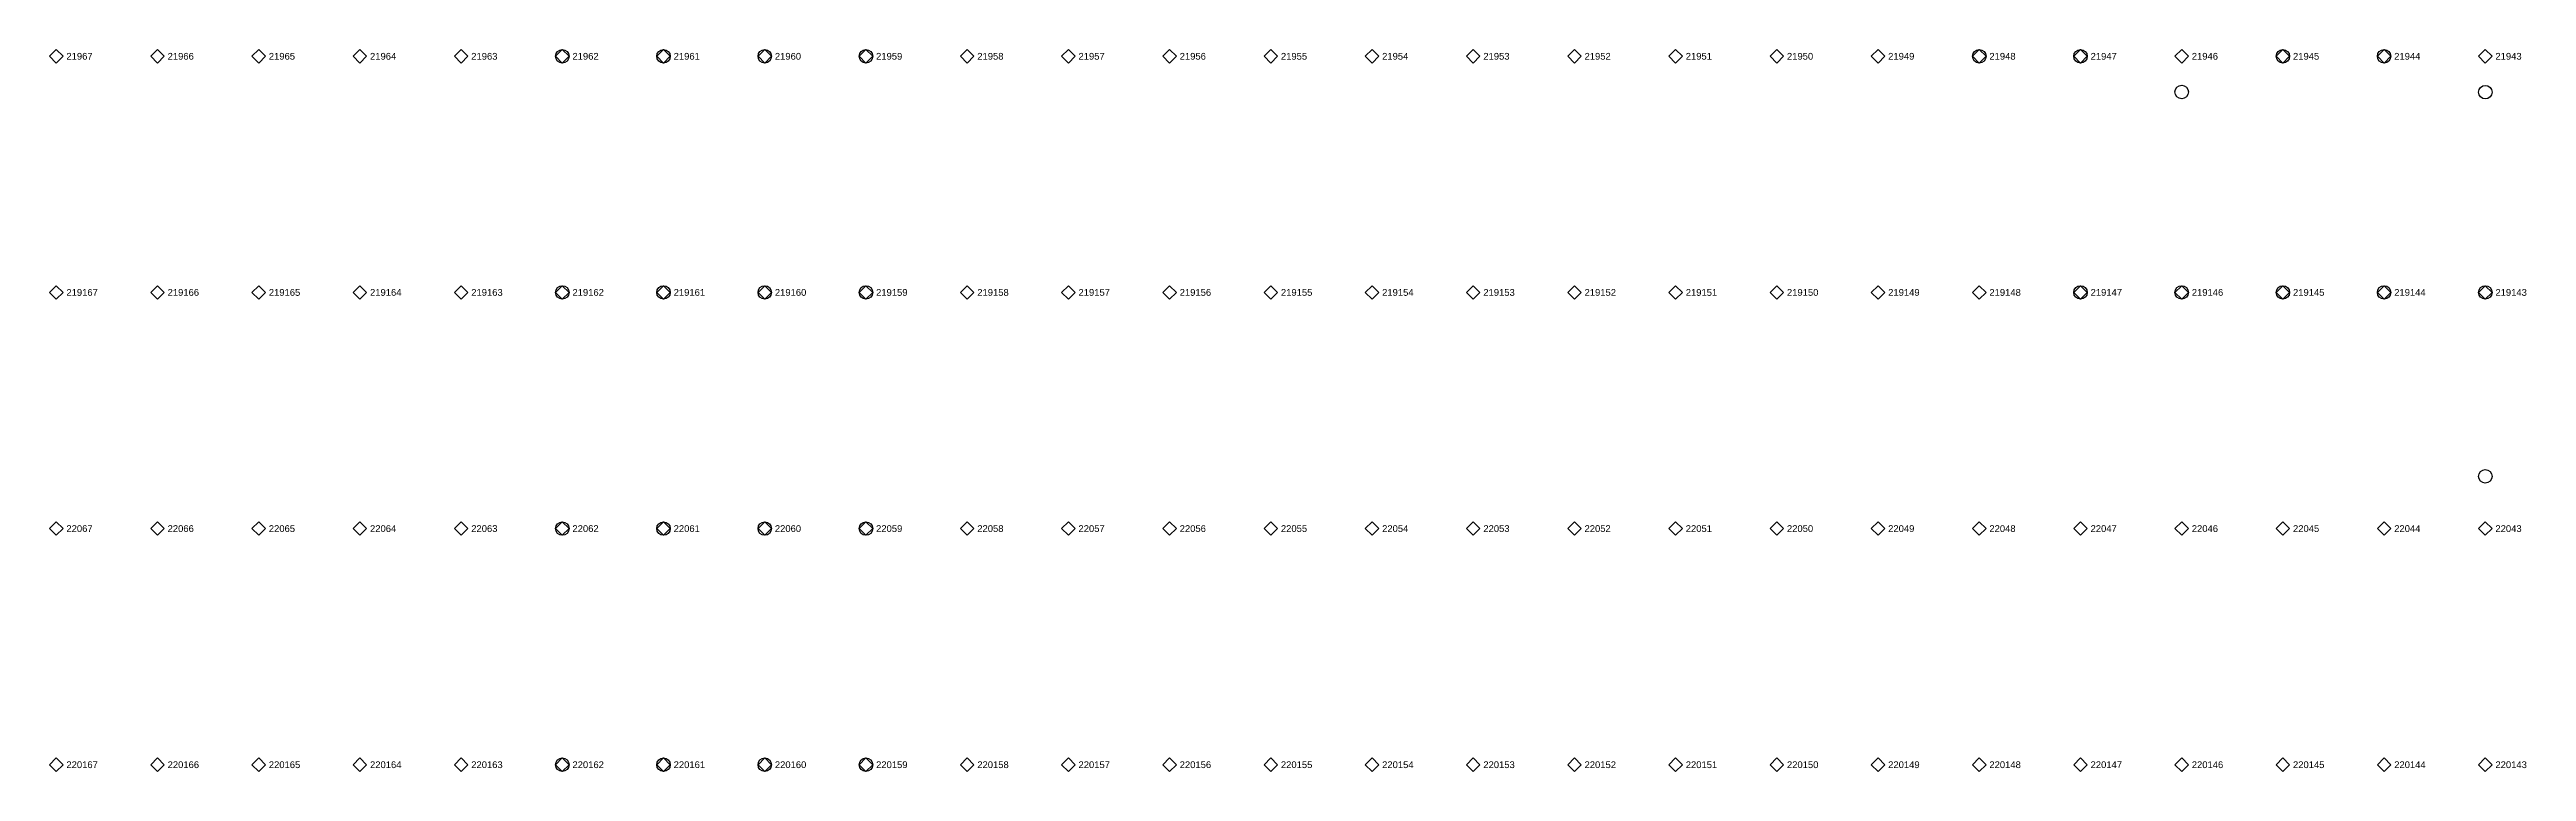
# Model space of a CAD drawing. Extents: x -5 to 376, y -217 to 241.
# Drawn here: x 91.5 to 184.7, y -139.4 to -112.2 of the extents above; entities that cross this region are included whole.
import ezdxf

# ---------------------------------------------------------------- set-up
doc = ezdxf.new("R2010")
doc.units = 0
for name, color, linetype in [('FIXTURE_INTERFACE_PIN', 4, 'CONTINUOUS'), ('GROUND_INTERFACE_PIN', 6, 'CONTINUOUS'), ('TESTER_INTERFACE_PIN', 144, 'CONTINUOUS'), ('TESTER_INTERFACE_PIN_LABEL', 144, 'CONTINUOUS')]:
    doc.layers.add(name, color=color, linetype=linetype)
doc.styles.get("Standard").update_dxf_attribs({"font": 'arial.ttf'})

msp = doc.modelspace()

# ---------------------------------------------------------------- linework, layer by layer
at = {"layer": 'FIXTURE_INTERFACE_PIN'}
for centre in [(110.77194, -112.4585), (114.58194, -112.4585), (164.11194, -112.4585), (167.92194, -112.4585), (175.54194, -112.4585), (179.35194, -112.4585), (171.73194, -113.80216), (183.16194, -113.80978), (110.77194, -121.3485), (114.58194, -121.3485), (167.92194, -121.3485), (171.73194, -121.3485), (175.54194, -121.3485), (179.35194, -121.3485), (183.16194, -121.3485), (183.16194, -128.27254), (110.77194, -130.2385), (114.58194, -130.2385), (110.77194, -139.1285), (114.58194, -139.1285)]:
    msp.add_circle(centre, 0.254, dxfattribs=at)
at = {"layer": 'GROUND_INTERFACE_PIN'}
for centre in [(118.39194, -112.4585), (122.20194, -112.4585), (118.39194, -121.3485), (122.20194, -121.3485), (118.39194, -130.2385), (122.20194, -130.2385), (118.39194, -139.1285), (122.20194, -139.1285)]:
    msp.add_circle(centre, 0.254, dxfattribs=at)
at = {"layer": 'TESTER_INTERFACE_PIN'}
for p, q in [((91.72194, -112.2045), (91.46794, -112.4585)), ((91.46794, -112.4585), (91.72194, -112.7125)), ((91.97594, -112.4585), (91.72194, -112.2045)), ((91.72194, -112.7125), (91.97594, -112.4585)), ((95.53194, -112.2045), (95.27794, -112.4585)), ((95.27794, -112.4585), (95.53194, -112.7125)), ((95.78594, -112.4585), (95.53194, -112.2045)), ((95.53194, -112.7125), (95.78594, -112.4585)), ((99.34194, -112.2045), (99.08794, -112.4585)), ((99.08794, -112.4585), (99.34194, -112.7125)), ((99.59594, -112.4585), (99.34194, -112.2045)), ((99.34194, -112.7125), (99.59594, -112.4585)), ((103.15194, -112.2045), (102.89794, -112.4585)), ((102.89794, -112.4585), (103.15194, -112.7125)), ((103.40594, -112.4585), (103.15194, -112.2045)), ((103.15194, -112.7125), (103.40594, -112.4585)), ((106.96194, -112.2045), (106.70794, -112.4585)), ((106.70794, -112.4585), (106.96194, -112.7125)), ((107.21594, -112.4585), (106.96194, -112.2045)), ((106.96194, -112.7125), (107.21594, -112.4585)), ((110.77194, -112.2045), (110.51794, -112.4585)), ((110.51794, -112.4585), (110.77194, -112.7125)), ((111.02594, -112.4585), (110.77194, -112.2045)), ((110.77194, -112.7125), (111.02594, -112.4585)), ((114.58194, -112.2045), (114.32794, -112.4585)), ((114.32794, -112.4585), (114.58194, -112.7125)), ((114.83594, -112.4585), (114.58194, -112.2045)), ((114.58194, -112.7125), (114.83594, -112.4585)), ((118.39194, -112.2045), (118.13794, -112.4585)), ((118.13794, -112.4585), (118.39194, -112.7125)), ((118.64594, -112.4585), (118.39194, -112.2045)), ((118.39194, -112.7125), (118.64594, -112.4585)), ((122.20194, -112.2045), (121.94794, -112.4585)), ((121.94794, -112.4585), (122.20194, -112.7125)), ((122.45594, -112.4585), (122.20194, -112.2045)), ((122.20194, -112.7125), (122.45594, -112.4585)), ((126.01194, -112.2045), (125.75794, -112.4585)), ((125.75794, -112.4585), (126.01194, -112.7125)), ((126.26594, -112.4585), (126.01194, -112.2045)), ((126.01194, -112.7125), (126.26594, -112.4585)), ((129.82194, -112.2045), (129.56794, -112.4585)), ((129.56794, -112.4585), (129.82194, -112.7125)), ((130.07594, -112.4585), (129.82194, -112.2045)), ((129.82194, -112.7125), (130.07594, -112.4585)), ((133.63194, -112.2045), (133.37794, -112.4585)), ((133.37794, -112.4585), (133.63194, -112.7125)), ((133.88594, -112.4585), (133.63194, -112.2045)), ((133.63194, -112.7125), (133.88594, -112.4585)), ((137.44194, -112.2045), (137.18794, -112.4585)), ((137.18794, -112.4585), (137.44194, -112.7125)), ((137.69594, -112.4585), (137.44194, -112.2045)), ((137.44194, -112.7125), (137.69594, -112.4585)), ((141.25194, -112.2045), (140.99794, -112.4585)), ((140.99794, -112.4585), (141.25194, -112.7125)), ((141.50594, -112.4585), (141.25194, -112.2045)), ((141.25194, -112.7125), (141.50594, -112.4585)), ((145.06194, -112.2045), (144.80794, -112.4585)), ((144.80794, -112.4585), (145.06194, -112.7125)), ((145.31594, -112.4585), (145.06194, -112.2045)), ((145.06194, -112.7125), (145.31594, -112.4585)), ((148.87194, -112.2045), (148.61794, -112.4585)), ((148.61794, -112.4585), (148.87194, -112.7125)), ((149.12594, -112.4585), (148.87194, -112.2045)), ((148.87194, -112.7125), (149.12594, -112.4585)), ((152.68194, -112.2045), (152.42794, -112.4585)), ((152.42794, -112.4585), (152.68194, -112.7125)), ((152.93594, -112.4585), (152.68194, -112.2045)), ((152.68194, -112.7125), (152.93594, -112.4585)), ((156.49194, -112.2045), (156.23794, -112.4585)), ((156.23794, -112.4585), (156.49194, -112.7125)), ((156.74594, -112.4585), (156.49194, -112.2045)), ((156.49194, -112.7125), (156.74594, -112.4585)), ((160.30194, -112.2045), (160.04794, -112.4585)), ((160.04794, -112.4585), (160.30194, -112.7125)), ((160.55594, -112.4585), (160.30194, -112.2045)), ((160.30194, -112.7125), (160.55594, -112.4585)), ((164.11194, -112.2045), (163.85794, -112.4585)), ((163.85794, -112.4585), (164.11194, -112.7125)), ((164.36594, -112.4585), (164.11194, -112.2045)), ((164.11194, -112.7125), (164.36594, -112.4585)), ((167.92194, -112.2045), (167.66794, -112.4585)), ((167.66794, -112.4585), (167.92194, -112.7125)), ((168.17594, -112.4585), (167.92194, -112.2045)), ((167.92194, -112.7125), (168.17594, -112.4585)), ((171.73194, -112.2045), (171.47794, -112.4585)), ((171.47794, -112.4585), (171.73194, -112.7125)), ((171.98594, -112.4585), (171.73194, -112.2045)), ((171.73194, -112.7125), (171.98594, -112.4585)), ((175.54194, -112.2045), (175.28794, -112.4585)), ((175.28794, -112.4585), (175.54194, -112.7125)), ((175.79594, -112.4585), (175.54194, -112.2045)), ((175.54194, -112.7125), (175.79594, -112.4585)), ((179.35194, -112.2045), (179.09794, -112.4585)), ((179.09794, -112.4585), (179.35194, -112.7125)), ((179.60594, -112.4585), (179.35194, -112.2045)), ((179.35194, -112.7125), (179.60594, -112.4585)), ((183.16194, -112.2045), (182.90794, -112.4585)), ((182.90794, -112.4585), (183.16194, -112.7125)), ((183.41594, -112.4585), (183.16194, -112.2045)), ((183.16194, -112.7125), (183.41594, -112.4585)), ((91.72194, -121.0945), (91.46794, -121.3485)), ((91.97594, -121.3485), (91.72194, -121.0945)), ((95.53194, -121.0945), (95.27794, -121.3485)), ((95.78594, -121.3485), (95.53194, -121.0945)), ((99.34194, -121.0945), (99.08794, -121.3485)), ((99.59594, -121.3485), (99.34194, -121.0945)), ((103.15194, -121.0945), (102.89794, -121.3485)), ((103.40594, -121.3485), (103.15194, -121.0945)), ((106.96194, -121.0945), (106.70794, -121.3485)), ((107.21594, -121.3485), (106.96194, -121.0945)), ((110.77194, -121.0945), (110.51794, -121.3485)), ((111.02594, -121.3485), (110.77194, -121.0945)), ((114.58194, -121.0945), (114.32794, -121.3485)), ((114.83594, -121.3485), (114.58194, -121.0945)), ((118.39194, -121.0945), (118.13794, -121.3485)), ((118.64594, -121.3485), (118.39194, -121.0945)), ((122.20194, -121.0945), (121.94794, -121.3485)), ((122.45594, -121.3485), (122.20194, -121.0945)), ((126.01194, -121.0945), (125.75794, -121.3485)), ((126.26594, -121.3485), (126.01194, -121.0945)), ((129.82194, -121.0945), (129.56794, -121.3485)), ((130.07594, -121.3485), (129.82194, -121.0945)), ((133.63194, -121.0945), (133.37794, -121.3485)), ((133.88594, -121.3485), (133.63194, -121.0945)), ((137.44194, -121.0945), (137.18794, -121.3485)), ((137.69594, -121.3485), (137.44194, -121.0945)), ((141.25194, -121.0945), (140.99794, -121.3485)), ((141.50594, -121.3485), (141.25194, -121.0945)), ((145.06194, -121.0945), (144.80794, -121.3485)), ((145.31594, -121.3485), (145.06194, -121.0945)), ((148.87194, -121.0945), (148.61794, -121.3485)), ((149.12594, -121.3485), (148.87194, -121.0945)), ((152.68194, -121.0945), (152.42794, -121.3485)), ((152.93594, -121.3485), (152.68194, -121.0945)), ((156.49194, -121.0945), (156.23794, -121.3485)), ((156.74594, -121.3485), (156.49194, -121.0945)), ((160.30194, -121.0945), (160.04794, -121.3485)), ((160.55594, -121.3485), (160.30194, -121.0945)), ((164.11194, -121.0945), (163.85794, -121.3485)), ((164.36594, -121.3485), (164.11194, -121.0945)), ((167.92194, -121.0945), (167.66794, -121.3485)), ((168.17594, -121.3485), (167.92194, -121.0945)), ((171.73194, -121.0945), (171.47794, -121.3485)), ((171.98594, -121.3485), (171.73194, -121.0945)), ((175.54194, -121.0945), (175.28794, -121.3485)), ((175.79594, -121.3485), (175.54194, -121.0945)), ((179.35194, -121.0945), (179.09794, -121.3485)), ((179.60594, -121.3485), (179.35194, -121.0945)), ((183.16194, -121.0945), (182.90794, -121.3485)), ((183.41594, -121.3485), (183.16194, -121.0945)), ((91.46794, -121.3485), (91.72194, -121.6025)), ((91.72194, -121.6025), (91.97594, -121.3485)), ((95.27794, -121.3485), (95.53194, -121.6025)), ((95.53194, -121.6025), (95.78594, -121.3485)), ((99.08794, -121.3485), (99.34194, -121.6025)), ((99.34194, -121.6025), (99.59594, -121.3485)), ((102.89794, -121.3485), (103.15194, -121.6025)), ((103.15194, -121.6025), (103.40594, -121.3485)), ((106.70794, -121.3485), (106.96194, -121.6025)), ((106.96194, -121.6025), (107.21594, -121.3485)), ((110.51794, -121.3485), (110.77194, -121.6025)), ((110.77194, -121.6025), (111.02594, -121.3485)), ((114.32794, -121.3485), (114.58194, -121.6025)), ((114.58194, -121.6025), (114.83594, -121.3485)), ((118.13794, -121.3485), (118.39194, -121.6025)), ((118.39194, -121.6025), (118.64594, -121.3485)), ((121.94794, -121.3485), (122.20194, -121.6025)), ((122.20194, -121.6025), (122.45594, -121.3485)), ((125.75794, -121.3485), (126.01194, -121.6025)), ((126.01194, -121.6025), (126.26594, -121.3485)), ((129.56794, -121.3485), (129.82194, -121.6025)), ((129.82194, -121.6025), (130.07594, -121.3485)), ((133.37794, -121.3485), (133.63194, -121.6025)), ((133.63194, -121.6025), (133.88594, -121.3485)), ((137.18794, -121.3485), (137.44194, -121.6025)), ((137.44194, -121.6025), (137.69594, -121.3485)), ((140.99794, -121.3485), (141.25194, -121.6025)), ((141.25194, -121.6025), (141.50594, -121.3485)), ((144.80794, -121.3485), (145.06194, -121.6025)), ((145.06194, -121.6025), (145.31594, -121.3485)), ((148.61794, -121.3485), (148.87194, -121.6025)), ((148.87194, -121.6025), (149.12594, -121.3485)), ((152.42794, -121.3485), (152.68194, -121.6025)), ((152.68194, -121.6025), (152.93594, -121.3485)), ((156.23794, -121.3485), (156.49194, -121.6025)), ((156.49194, -121.6025), (156.74594, -121.3485)), ((160.04794, -121.3485), (160.30194, -121.6025)), ((160.30194, -121.6025), (160.55594, -121.3485)), ((163.85794, -121.3485), (164.11194, -121.6025)), ((164.11194, -121.6025), (164.36594, -121.3485)), ((167.66794, -121.3485), (167.92194, -121.6025)), ((167.92194, -121.6025), (168.17594, -121.3485)), ((171.47794, -121.3485), (171.73194, -121.6025)), ((171.73194, -121.6025), (171.98594, -121.3485)), ((175.28794, -121.3485), (175.54194, -121.6025)), ((175.54194, -121.6025), (175.79594, -121.3485)), ((179.09794, -121.3485), (179.35194, -121.6025)), ((179.35194, -121.6025), (179.60594, -121.3485)), ((182.90794, -121.3485), (183.16194, -121.6025)), ((183.16194, -121.6025), (183.41594, -121.3485)), ((91.72194, -129.9845), (91.46794, -130.2385)), ((91.46794, -130.2385), (91.72194, -130.4925)), ((91.97594, -130.2385), (91.72194, -129.9845)), ((91.72194, -130.4925), (91.97594, -130.2385)), ((95.53194, -129.9845), (95.27794, -130.2385)), ((95.27794, -130.2385), (95.53194, -130.4925)), ((95.78594, -130.2385), (95.53194, -129.9845)), ((95.53194, -130.4925), (95.78594, -130.2385)), ((99.34194, -129.9845), (99.08794, -130.2385)), ((99.08794, -130.2385), (99.34194, -130.4925)), ((99.59594, -130.2385), (99.34194, -129.9845)), ((99.34194, -130.4925), (99.59594, -130.2385)), ((103.15194, -129.9845), (102.89794, -130.2385)), ((102.89794, -130.2385), (103.15194, -130.4925)), ((103.40594, -130.2385), (103.15194, -129.9845)), ((103.15194, -130.4925), (103.40594, -130.2385)), ((106.96194, -129.9845), (106.70794, -130.2385)), ((106.70794, -130.2385), (106.96194, -130.4925)), ((107.21594, -130.2385), (106.96194, -129.9845)), ((106.96194, -130.4925), (107.21594, -130.2385)), ((110.77194, -129.9845), (110.51794, -130.2385)), ((110.51794, -130.2385), (110.77194, -130.4925)), ((111.02594, -130.2385), (110.77194, -129.9845)), ((110.77194, -130.4925), (111.02594, -130.2385)), ((114.58194, -129.9845), (114.32794, -130.2385)), ((114.32794, -130.2385), (114.58194, -130.4925)), ((114.83594, -130.2385), (114.58194, -129.9845)), ((114.58194, -130.4925), (114.83594, -130.2385)), ((118.39194, -129.9845), (118.13794, -130.2385)), ((118.13794, -130.2385), (118.39194, -130.4925)), ((118.64594, -130.2385), (118.39194, -129.9845)), ((118.39194, -130.4925), (118.64594, -130.2385)), ((122.20194, -129.9845), (121.94794, -130.2385)), ((121.94794, -130.2385), (122.20194, -130.4925)), ((122.45594, -130.2385), (122.20194, -129.9845)), ((122.20194, -130.4925), (122.45594, -130.2385)), ((126.01194, -129.9845), (125.75794, -130.2385)), ((125.75794, -130.2385), (126.01194, -130.4925)), ((126.26594, -130.2385), (126.01194, -129.9845)), ((126.01194, -130.4925), (126.26594, -130.2385)), ((129.82194, -129.9845), (129.56794, -130.2385)), ((129.56794, -130.2385), (129.82194, -130.4925)), ((130.07594, -130.2385), (129.82194, -129.9845)), ((129.82194, -130.4925), (130.07594, -130.2385)), ((133.63194, -129.9845), (133.37794, -130.2385)), ((133.37794, -130.2385), (133.63194, -130.4925)), ((133.88594, -130.2385), (133.63194, -129.9845)), ((133.63194, -130.4925), (133.88594, -130.2385)), ((137.44194, -129.9845), (137.18794, -130.2385)), ((137.18794, -130.2385), (137.44194, -130.4925)), ((137.69594, -130.2385), (137.44194, -129.9845)), ((137.44194, -130.4925), (137.69594, -130.2385)), ((141.25194, -129.9845), (140.99794, -130.2385)), ((140.99794, -130.2385), (141.25194, -130.4925)), ((141.50594, -130.2385), (141.25194, -129.9845)), ((141.25194, -130.4925), (141.50594, -130.2385)), ((145.06194, -129.9845), (144.80794, -130.2385)), ((144.80794, -130.2385), (145.06194, -130.4925)), ((145.31594, -130.2385), (145.06194, -129.9845)), ((145.06194, -130.4925), (145.31594, -130.2385)), ((148.87194, -129.9845), (148.61794, -130.2385)), ((148.61794, -130.2385), (148.87194, -130.4925)), ((149.12594, -130.2385), (148.87194, -129.9845)), ((148.87194, -130.4925), (149.12594, -130.2385)), ((152.68194, -129.9845), (152.42794, -130.2385)), ((152.42794, -130.2385), (152.68194, -130.4925)), ((152.93594, -130.2385), (152.68194, -129.9845)), ((152.68194, -130.4925), (152.93594, -130.2385)), ((156.49194, -129.9845), (156.23794, -130.2385)), ((156.23794, -130.2385), (156.49194, -130.4925)), ((156.74594, -130.2385), (156.49194, -129.9845)), ((156.49194, -130.4925), (156.74594, -130.2385)), ((160.30194, -129.9845), (160.04794, -130.2385)), ((160.04794, -130.2385), (160.30194, -130.4925)), ((160.55594, -130.2385), (160.30194, -129.9845)), ((160.30194, -130.4925), (160.55594, -130.2385)), ((164.11194, -129.9845), (163.85794, -130.2385)), ((163.85794, -130.2385), (164.11194, -130.4925)), ((164.36594, -130.2385), (164.11194, -129.9845)), ((164.11194, -130.4925), (164.36594, -130.2385)), ((167.92194, -129.9845), (167.66794, -130.2385)), ((167.66794, -130.2385), (167.92194, -130.4925)), ((168.17594, -130.2385), (167.92194, -129.9845)), ((167.92194, -130.4925), (168.17594, -130.2385)), ((171.73194, -129.9845), (171.47794, -130.2385)), ((171.47794, -130.2385), (171.73194, -130.4925)), ((171.98594, -130.2385), (171.73194, -129.9845)), ((171.73194, -130.4925), (171.98594, -130.2385)), ((175.54194, -129.9845), (175.28794, -130.2385)), ((175.28794, -130.2385), (175.54194, -130.4925)), ((175.79594, -130.2385), (175.54194, -129.9845)), ((175.54194, -130.4925), (175.79594, -130.2385)), ((179.35194, -129.9845), (179.09794, -130.2385)), ((179.09794, -130.2385), (179.35194, -130.4925)), ((179.60594, -130.2385), (179.35194, -129.9845)), ((179.35194, -130.4925), (179.60594, -130.2385)), ((183.16194, -129.9845), (182.90794, -130.2385)), ((182.90794, -130.2385), (183.16194, -130.4925)), ((183.41594, -130.2385), (183.16194, -129.9845)), ((183.16194, -130.4925), (183.41594, -130.2385)), ((91.72194, -138.8745), (91.46794, -139.1285)), ((91.97594, -139.1285), (91.72194, -138.8745)), ((95.53194, -138.8745), (95.27794, -139.1285)), ((95.78594, -139.1285), (95.53194, -138.8745)), ((99.34194, -138.8745), (99.08794, -139.1285)), ((99.59594, -139.1285), (99.34194, -138.8745)), ((103.15194, -138.8745), (102.89794, -139.1285)), ((103.40594, -139.1285), (103.15194, -138.8745)), ((106.96194, -138.8745), (106.70794, -139.1285)), ((107.21594, -139.1285), (106.96194, -138.8745)), ((110.77194, -138.8745), (110.51794, -139.1285)), ((111.02594, -139.1285), (110.77194, -138.8745)), ((114.58194, -138.8745), (114.32794, -139.1285)), ((114.83594, -139.1285), (114.58194, -138.8745)), ((118.39194, -138.8745), (118.13794, -139.1285)), ((118.64594, -139.1285), (118.39194, -138.8745)), ((122.20194, -138.8745), (121.94794, -139.1285)), ((122.45594, -139.1285), (122.20194, -138.8745)), ((126.01194, -138.8745), (125.75794, -139.1285)), ((126.26594, -139.1285), (126.01194, -138.8745)), ((129.82194, -138.8745), (129.56794, -139.1285)), ((130.07594, -139.1285), (129.82194, -138.8745)), ((133.63194, -138.8745), (133.37794, -139.1285)), ((133.88594, -139.1285), (133.63194, -138.8745)), ((137.44194, -138.8745), (137.18794, -139.1285)), ((137.69594, -139.1285), (137.44194, -138.8745)), ((141.25194, -138.8745), (140.99794, -139.1285)), ((141.50594, -139.1285), (141.25194, -138.8745)), ((145.06194, -138.8745), (144.80794, -139.1285)), ((145.31594, -139.1285), (145.06194, -138.8745)), ((148.87194, -138.8745), (148.61794, -139.1285)), ((149.12594, -139.1285), (148.87194, -138.8745)), ((152.68194, -138.8745), (152.42794, -139.1285)), ((152.93594, -139.1285), (152.68194, -138.8745)), ((156.49194, -138.8745), (156.23794, -139.1285)), ((156.74594, -139.1285), (156.49194, -138.8745)), ((160.30194, -138.8745), (160.04794, -139.1285)), ((160.55594, -139.1285), (160.30194, -138.8745)), ((164.11194, -138.8745), (163.85794, -139.1285)), ((164.36594, -139.1285), (164.11194, -138.8745)), ((167.92194, -138.8745), (167.66794, -139.1285)), ((168.17594, -139.1285), (167.92194, -138.8745)), ((171.73194, -138.8745), (171.47794, -139.1285)), ((171.98594, -139.1285), (171.73194, -138.8745)), ((175.54194, -138.8745), (175.28794, -139.1285)), ((175.79594, -139.1285), (175.54194, -138.8745)), ((179.35194, -138.8745), (179.09794, -139.1285)), ((179.60594, -139.1285), (179.35194, -138.8745)), ((183.16194, -138.8745), (182.90794, -139.1285)), ((183.41594, -139.1285), (183.16194, -138.8745)), ((91.46794, -139.1285), (91.72194, -139.3825)), ((91.72194, -139.3825), (91.97594, -139.1285)), ((95.27794, -139.1285), (95.53194, -139.3825)), ((95.53194, -139.3825), (95.78594, -139.1285)), ((99.08794, -139.1285), (99.34194, -139.3825)), ((99.34194, -139.3825), (99.59594, -139.1285)), ((102.89794, -139.1285), (103.15194, -139.3825)), ((103.15194, -139.3825), (103.40594, -139.1285)), ((106.70794, -139.1285), (106.96194, -139.3825)), ((106.96194, -139.3825), (107.21594, -139.1285)), ((110.51794, -139.1285), (110.77194, -139.3825)), ((110.77194, -139.3825), (111.02594, -139.1285)), ((114.32794, -139.1285), (114.58194, -139.3825)), ((114.58194, -139.3825), (114.83594, -139.1285)), ((118.13794, -139.1285), (118.39194, -139.3825)), ((118.39194, -139.3825), (118.64594, -139.1285)), ((121.94794, -139.1285), (122.20194, -139.3825)), ((122.20194, -139.3825), (122.45594, -139.1285)), ((125.75794, -139.1285), (126.01194, -139.3825)), ((126.01194, -139.3825), (126.26594, -139.1285)), ((129.56794, -139.1285), (129.82194, -139.3825)), ((129.82194, -139.3825), (130.07594, -139.1285)), ((133.37794, -139.1285), (133.63194, -139.3825)), ((133.63194, -139.3825), (133.88594, -139.1285)), ((137.18794, -139.1285), (137.44194, -139.3825)), ((137.44194, -139.3825), (137.69594, -139.1285)), ((140.99794, -139.1285), (141.25194, -139.3825)), ((141.25194, -139.3825), (141.50594, -139.1285)), ((144.80794, -139.1285), (145.06194, -139.3825)), ((145.06194, -139.3825), (145.31594, -139.1285)), ((148.61794, -139.1285), (148.87194, -139.3825)), ((148.87194, -139.3825), (149.12594, -139.1285)), ((152.42794, -139.1285), (152.68194, -139.3825)), ((152.68194, -139.3825), (152.93594, -139.1285)), ((156.23794, -139.1285), (156.49194, -139.3825)), ((156.49194, -139.3825), (156.74594, -139.1285)), ((160.04794, -139.1285), (160.30194, -139.3825)), ((160.30194, -139.3825), (160.55594, -139.1285)), ((163.85794, -139.1285), (164.11194, -139.3825)), ((164.11194, -139.3825), (164.36594, -139.1285)), ((167.66794, -139.1285), (167.92194, -139.3825)), ((167.92194, -139.3825), (168.17594, -139.1285)), ((171.47794, -139.1285), (171.73194, -139.3825)), ((171.73194, -139.3825), (171.98594, -139.1285)), ((175.28794, -139.1285), (175.54194, -139.3825)), ((175.54194, -139.3825), (175.79594, -139.1285)), ((179.09794, -139.1285), (179.35194, -139.3825)), ((179.35194, -139.3825), (179.60594, -139.1285)), ((182.90794, -139.1285), (183.16194, -139.3825)), ((183.16194, -139.3825), (183.41594, -139.1285))]:
    msp.add_line(p, q, dxfattribs=at)

# ---------------------------------------------------------------- texts
at = {"layer": 'TESTER_INTERFACE_PIN_LABEL'}
for s, p in [('21967', (92.10294, -112.5855)), ('21966', (95.91294, -112.5855)), ('21965', (99.72294, -112.5855)), ('21964', (103.53294, -112.5855)), ('21963', (107.34294, -112.5855)), ('21962', (111.15294, -112.5855)), ('21961', (114.96294, -112.5855)), ('21960', (118.77294, -112.5855)), ('21959', (122.58294, -112.5855)), ('21958', (126.39294, -112.5855)), ('21957', (130.20294, -112.5855)), ('21956', (134.01294, -112.5855)), ('21955', (137.82294, -112.5855)), ('21954', (141.63294, -112.5855)), ('21953', (145.44294, -112.5855)), ('21952', (149.25294, -112.5855)), ('21951', (153.06294, -112.5855)), ('21950', (156.87294, -112.5855)), ('21949', (160.68294, -112.5855)), ('21948', (164.49294, -112.5855)), ('21947', (168.30294, -112.5855)), ('21946', (172.11294, -112.5855)), ('21945', (175.92294, -112.5855)), ('21944', (179.73294, -112.5855)), ('21943', (183.54294, -112.5855)), ('219167', (92.10294, -121.4755)), ('219166', (95.91294, -121.4755)), ('219165', (99.72294, -121.4755)), ('219164', (103.53294, -121.4755)), ('219163', (107.34294, -121.4755)), ('219162', (111.15294, -121.4755)), ('219161', (114.96294, -121.4755)), ('219160', (118.77294, -121.4755)), ('219159', (122.58294, -121.4755)), ('219158', (126.39294, -121.4755)), ('219157', (130.20294, -121.4755)), ('219156', (134.01294, -121.4755)), ('219155', (137.82294, -121.4755)), ('219154', (141.63294, -121.4755)), ('219153', (145.44294, -121.4755)), ('219152', (149.25294, -121.4755)), ('219151', (153.06294, -121.4755)), ('219150', (156.87294, -121.4755)), ('219149', (160.68294, -121.4755)), ('219148', (164.49294, -121.4755)), ('219147', (168.30294, -121.4755)), ('219146', (172.11294, -121.4755)), ('219145', (175.92294, -121.4755)), ('219144', (179.73294, -121.4755)), ('219143', (183.54294, -121.4755)), ('22067', (92.10294, -130.3655)), ('22066', (95.91294, -130.3655)), ('22065', (99.72294, -130.3655)), ('22064', (103.53294, -130.3655)), ('22063', (107.34294, -130.3655)), ('22062', (111.15294, -130.3655)), ('22061', (114.96294, -130.3655)), ('22060', (118.77294, -130.3655)), ('22059', (122.58294, -130.3655)), ('22058', (126.39294, -130.3655)), ('22057', (130.20294, -130.3655)), ('22056', (134.01294, -130.3655)), ('22055', (137.82294, -130.3655)), ('22054', (141.63294, -130.3655)), ('22053', (145.44294, -130.3655)), ('22052', (149.25294, -130.3655)), ('22051', (153.06294, -130.3655)), ('22050', (156.87294, -130.3655)), ('22049', (160.68294, -130.3655)), ('22048', (164.49294, -130.3655)), ('22047', (168.30294, -130.3655)), ('22046', (172.11294, -130.3655)), ('22045', (175.92294, -130.3655)), ('22044', (179.73294, -130.3655)), ('22043', (183.54294, -130.3655)), ('220167', (92.10294, -139.2555)), ('220166', (95.91294, -139.2555)), ('220165', (99.72294, -139.2555)), ('220164', (103.53294, -139.2555)), ('220163', (107.34294, -139.2555)), ('220162', (111.15294, -139.2555)), ('220161', (114.96294, -139.2555)), ('220160', (118.77294, -139.2555)), ('220159', (122.58294, -139.2555)), ('220158', (126.39294, -139.2555)), ('220157', (130.20294, -139.2555)), ('220156', (134.01294, -139.2555)), ('220155', (137.82294, -139.2555)), ('220154', (141.63294, -139.2555)), ('220153', (145.44294, -139.2555)), ('220152', (149.25294, -139.2555)), ('220151', (153.06294, -139.2555)), ('220150', (156.87294, -139.2555)), ('220149', (160.68294, -139.2555)), ('220148', (164.49294, -139.2555)), ('220147', (168.30294, -139.2555)), ('220146', (172.11294, -139.2555)), ('220145', (175.92294, -139.2555)), ('220144', (179.73294, -139.2555)), ('220143', (183.54294, -139.2555))]:
    msp.add_text(s, height=0.254, dxfattribs=at).set_placement(p)

doc.saveas('drawing.dxf')
